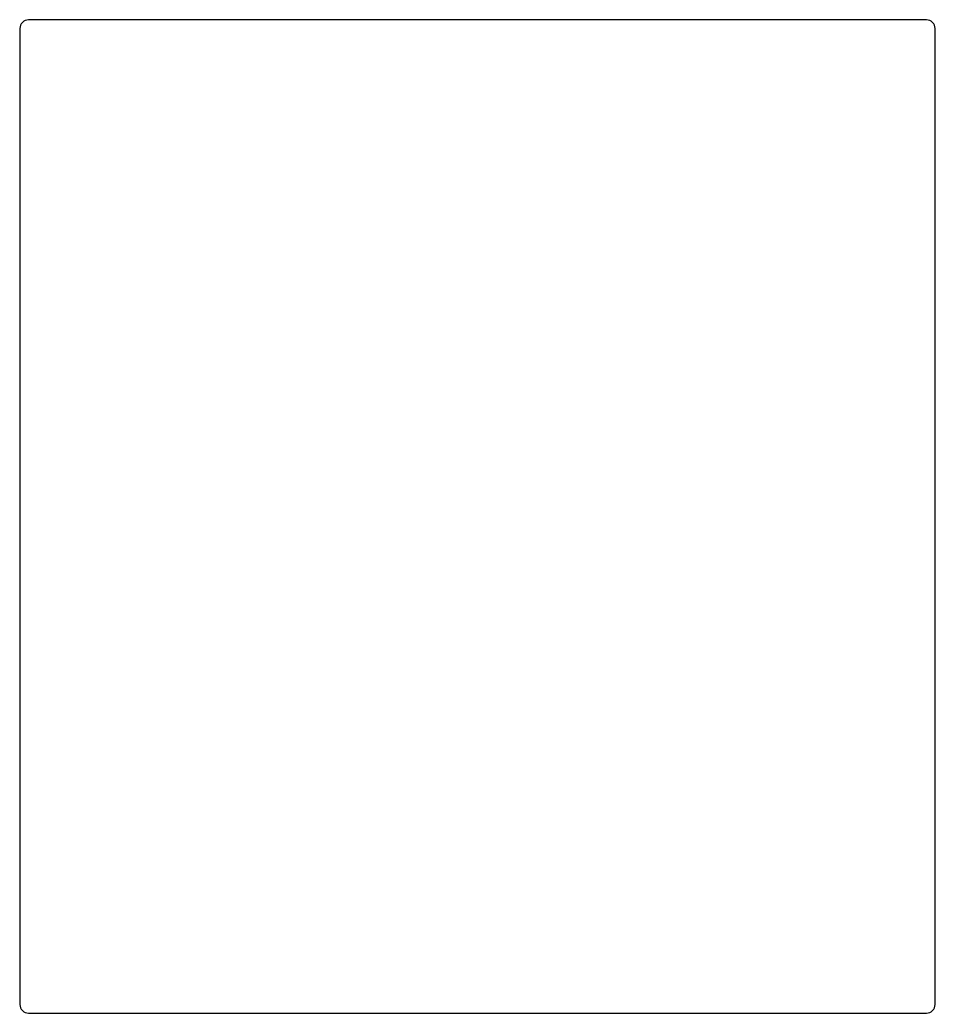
# Model space of a CAD drawing. Header units: millimetres. Extents: x 9 to 221, y -239 to -9.
import ezdxf

# ---------------------------------------------------------------- set-up
doc = ezdxf.new("R2010")
doc.units = ezdxf.units.MM
doc.layers.get('0').update_dxf_attribs({"linetype": 'CONTINUOUS'})

msp = doc.modelspace()

# ---------------------------------------------------------------- linework, layer by layer
msp.add_lwpolyline([(11, -239), (219, -239, 0.414214), (221, -237), (221, -11, 0.414214), (219, -9), (11, -9, 0.414214), (9, -11), (9, -237, 0.414214)], format="xyb", close=True)

doc.saveas('drawing.dxf')
